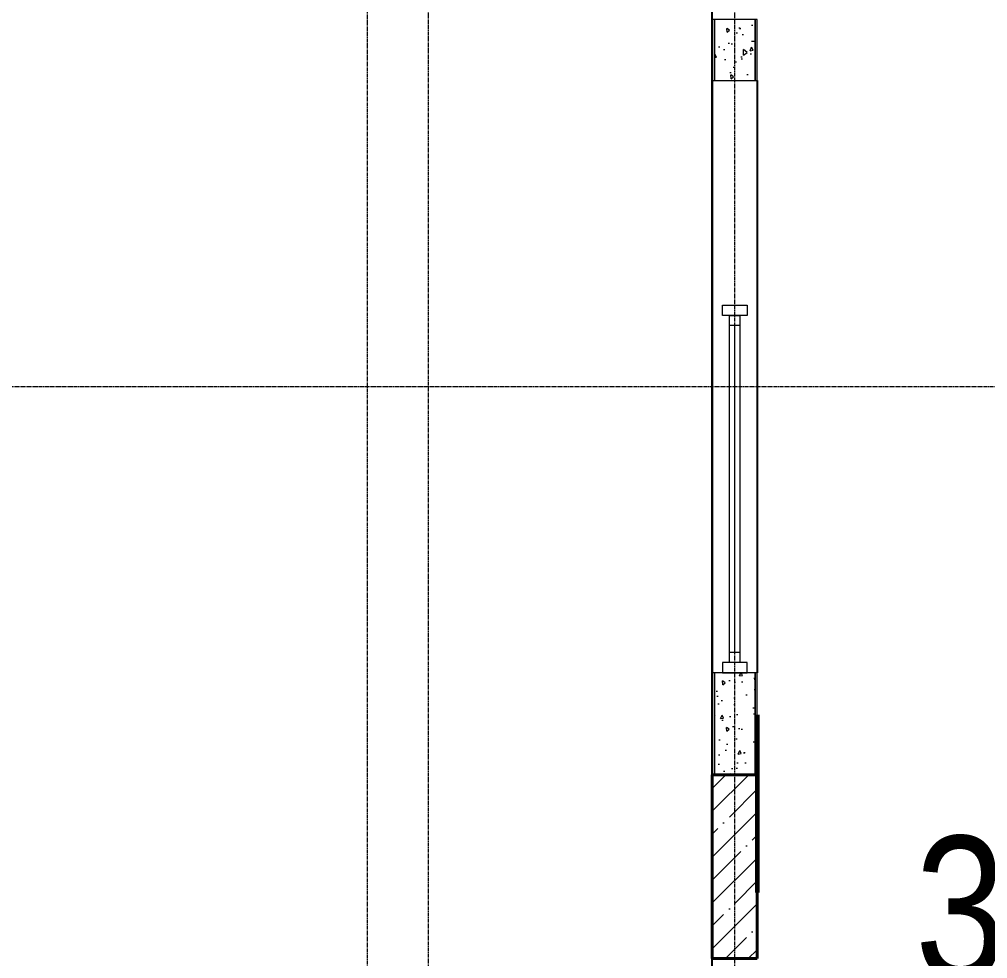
# Model space of a CAD drawing. Header units: millimetres. Extents: x -231292 to 573618, y -153144 to 564035.
# Drawn here: x 13179 to 17922, y -112945 to -108345 of the extents above; entities that cross this region are included whole.
import ezdxf

# ---------------------------------------------------------------- set-up
doc = ezdxf.new("R2010")
doc.units = ezdxf.units.MM
doc.linetypes.add('CENTER2', pattern=[28.575, 19.05, -3.175, 3.175, -3.175])
doc.linetypes.add('HIDDEN2', pattern=[4.7625, 3.175, -1.5875])
doc.layers.get('0').update_dxf_attribs({"color": 250})
for name, color, linetype, lineweight in [('11.10.2) люки', 30, 'Continuous', 60), ('АР_Колонны', 250, 'Continuous', 35), ('АР_Окна', 250, 'Continuous', 5), ('АР_Стены ЖБ', 250, 'Continuous', 35), ('АР_Стены ПЕНОблок', 250, 'Continuous', 20), ('АР_Тонкая', 250, 'Continuous', 5), ('АР_Штриховка', 250, 'Continuous', 0), ('РД_Оси_100', 250, 'Continuous', 0), ('РД_проем_инж перемыч_фахверк', 250, 'Continuous', 18)]:
    doc.layers.add(name, color=color, linetype=linetype, lineweight=lineweight)
doc.layers.add('РД_Витраж_вн', color=250, linetype='Continuous')
doc.layers.add('РД_Проем', color=250, linetype='Continuous', lineweight=0, plot=False)
doc.styles.add('style1', font='ARIALN.TTF')

# ---------------------------------------------------------------- blocks, each defined once
blk = doc.blocks.new('оси_рен')
at = {"layer": 'РД_Оси_100', "color": 251, "linetype": 'CENTER2', "true_color": 0x636466}
blk.add_line((1225207.916, 174613.25), (1189697.958, 174613.25), dxfattribs=at)
for points in [[(1201652.916, 223268.25), (1201652.916, 135558.25)], [(1201952.916, 135558.25), (1201952.916, 223268.25)], [(1203452.916, 135558.25), (1203452.916, 223268.25)]]:
    blk.add_lwpolyline(points, dxfattribs=at)

msp = doc.modelspace()

# ---------------------------------------------------------------- hatches: boundary and pattern name
at = {"layer": 'АР_Штриховка', "linetype": 'Continuous', "lineweight": 0, "true_color": 0x000000}
h = msp.add_hatch(dxfattribs=at)
h.set_pattern_fill('AR-CONC', color=18, angle=-315, style=0)
h.set_pattern_definition([(95, (8883.46, -162345.28), (140.09465, 117.55338), [19.05, -209.55]), (40, (8883.46, -162345.28), (-160.01845, 110.1767), [15.24, -167.6406]), (145.45144, (8895.13, -162335.49), (-19.9238, 227.7301), [16.19, -178.09024]), (91.1842, (8847.54, -162309.36), (221.4102, 161.9534), [28.575, -314.325]), (141.63556, (8866, -162295.87), (-7.0866, 342.8268), [24.285, -267.1356]), (36.18415, (8847.54, -162309.36), (-7.0866, 342.8268), [22.86, -251.4597]), (66, (8874.48, -162300.38), (179.51998, 34.89515), [19.05, -209.55]), (11, (8874.48, -162300.38), (-86.5399, 173.9412), [15.24, -167.64]), (116.45145, (8889.44, -162297.47), (92.98005, 208.83634), [16.19, -178.08994]), (82.5, (8883.46, -162345.28), (-57.60547, 61.97341), [0, -165.608, 0, -170.18, 0, -168.275]), (52.5, (8883.46, -162345.28), (-23.58973, 118.087), [0, -97.028, 0, -161.798, 0, -64.135]), (12.5, (8843.406, -162385.335), (99.92786, 91.826196), [0, -63.5, 0, -198.12, 0, -262.89]), (2.5, (8825.45, -162403.3), (86.7639, 122.7224), [0, -82.55, 0, -131.572, 0, -186.69])])
h.paths.add_polyline_path([(16783.458, -108345.283), (16583.458, -108345.283), (16583.458, -108645.283), (16783.458, -108645.283)], flags=0)
h.paths.add_polyline_path([(16783.458, -111545.283), (16583.458, -111545.283), (16583.458, -112045.283), (16783.458, -112045.283)], flags=0)
at = {"layer": 'АР_Штриховка', "linetype": 'Continuous', "lineweight": 5, "true_color": 0x000000}
h = msp.add_hatch(dxfattribs=at)
h.set_pattern_fill('ANSI35', color=18, scale=25, style=0)
h.set_pattern_definition([(45, (8883.46, -162345.28), (-112.2532, 112.2532), []), (45, (8995.71, -162345.28), (-112.2532, 112.2532), [198.4375, -39.6875, 0, -39.6875])])
h.paths.add_polyline_path([(16573.458, -112945.283), (16793.458, -112945.283), (16793.458, -112045.283), (16573.458, -112045.283)], flags=0)

# ---------------------------------------------------------------- linework, layer by layer
msp.add_lwpolyline([(16573.458, -98570.283), (9003.458, -98570.283), (9003.458, -135535.288), (16573.458, -135535.288)], close=True)
at = {"layer": '11.10.2) люки'}
msp.add_lwpolyline([(16793.458, -111752.05), (16793.458, -112621.083)], dxfattribs=at)
at = {"layer": 'АР_Колонны', "color": 18, "linetype": 'HIDDEN2', "lineweight": 25, "true_color": 0x000000}
for p, q in [((16573.458, -112045.283), (16793.458, -112045.283)), ((16573.458, -112945.283), (16573.458, -112045.283)), ((16793.458, -112045.283), (16793.458, -112945.283)), ((16793.458, -112945.283), (16573.458, -112945.283))]:
    msp.add_line(p, q, dxfattribs=at)
at = {"layer": 'АР_Колонны', "color": 18, "linetype": 'Continuous', "lineweight": 30, "true_color": 0x000000}
for p, q in [((16793.458, -112045.283), (16573.458, -112045.283)), ((16573.458, -112045.283), (16573.458, -112945.283)), ((16793.458, -112945.283), (16793.458, -112045.283)), ((16573.458, -112945.283), (16793.458, -112945.283))]:
    msp.add_line(p, q, dxfattribs=at)
at = {"layer": 'АР_Окна', "color": 18, "linetype": 'Continuous', "lineweight": 5, "true_color": 0x000000}
for p, q in [((16573.458, -111545.283), (16573.458, -109745.283)), ((16793.458, -111545.283), (16793.458, -109745.283)), ((16708.458, -109845.283), (16658.458, -109845.283)), ((16683.458, -111445.283), (16683.458, -109845.283)), ((16708.458, -111445.283), (16658.458, -111445.283))]:
    msp.add_line(p, q, dxfattribs=at)
for points in [[(16623.458, -109795.283), (16623.458, -109745.283), (16743.458, -109745.283), (16743.458, -109795.283)], [(16708.458, -111495.283), (16658.458, -111495.283), (16658.458, -109795.283), (16708.458, -109795.283)], [(16623.458, -111495.283), (16623.458, -111545.283), (16743.458, -111545.283), (16743.458, -111495.283)]]:
    msp.add_lwpolyline(points, close=True, dxfattribs=at)
at = {"layer": 'АР_Стены ЖБ', "color": 18, "linetype": 'Continuous', "lineweight": 40, "true_color": 0x000000}
for p, q in [((16793.458, -112045.283), (16573.458, -112045.283)), ((16573.458, -112045.283), (16573.458, -112945.283)), ((16793.458, -112945.283), (16793.458, -112045.283)), ((16573.458, -112945.283), (16793.458, -112945.283))]:
    msp.add_line(p, q, dxfattribs=at)
at = {"layer": 'АР_Стены ПЕНОблок', "color": 18, "linetype": 'Continuous', "lineweight": 20, "true_color": 0x000000}
for p, q in [((16783.458, -108345.283), (16583.458, -108345.283)), ((16583.458, -108345.283), (16583.458, -108645.283)), ((16783.458, -108645.283), (16783.458, -108345.283)), ((16583.458, -108645.283), (16783.458, -108645.283)), ((16783.458, -111545.283), (16583.458, -111545.283)), ((16583.458, -111545.283), (16583.458, -112045.283)), ((16783.458, -112045.283), (16783.458, -111545.283)), ((16583.458, -112045.283), (16783.458, -112045.283))]:
    msp.add_line(p, q, dxfattribs=at)
at = {"layer": 'АР_Тонкая', "color": 18, "linetype": 'Continuous', "lineweight": 0, "true_color": 0x000000}
for p, q in [((16583.458, -108345.283), (16573.458, -108345.283)), ((16573.458, -108345.283), (16573.458, -108645.283)), ((16583.458, -108645.283), (16583.458, -108345.283)), ((16793.458, -108345.283), (16783.458, -108345.283)), ((16783.458, -108345.283), (16783.458, -108645.283)), ((16793.458, -108645.283), (16793.458, -108345.283)), ((16573.458, -108645.283), (16583.458, -108645.283)), ((16783.458, -108645.283), (16793.458, -108645.283)), ((16583.458, -111545.283), (16573.458, -111545.283)), ((16573.458, -111545.283), (16573.458, -112045.283)), ((16583.458, -112045.283), (16583.458, -111545.283)), ((16793.458, -111545.283), (16783.458, -111545.283)), ((16783.458, -111545.283), (16783.458, -112045.283)), ((16793.458, -112045.283), (16793.458, -111545.283)), ((16573.458, -112045.283), (16583.458, -112045.283)), ((16783.458, -112045.283), (16793.458, -112045.283))]:
    msp.add_line(p, q, dxfattribs=at)
at = {"layer": 'РД_Витраж_вн', "color": 18, "linetype": 'Continuous', "lineweight": 25, "true_color": 0x000000}
for p, q in [((16573.458, -108645.283), (16573.458, -111545.283)), ((16793.458, -108645.283), (16793.458, -111545.283))]:
    msp.add_line(p, q, dxfattribs=at)
at = {"layer": 'РД_Проем', "color": 18, "linetype": 'Continuous', "lineweight": 0, "true_color": 0x000000}
for p, q in [((16573.458, -108645.283), (16573.458, -111545.283)), ((16793.458, -108645.283), (16793.458, -111545.283))]:
    msp.add_line(p, q, dxfattribs=at)
at = {"layer": 'РД_проем_инж перемыч_фахверк', "color": 18, "linetype": 'Continuous', "lineweight": 18, "true_color": 0x000000}
for p, q in [((16573.458, -108645.283), (16573.458, -111545.283)), ((16793.458, -108645.283), (16793.458, -111545.283))]:
    msp.add_line(p, q, dxfattribs=at)

# ---------------------------------------------------------------- block references
at = {"rotation": 359.999868838025}
msp.add_blockref('оси_рен', (-1186769.82, -284755.728), dxfattribs=at)

# ---------------------------------------------------------------- next in the draw order: texts
at = {"layer": '11.10.2) люки', "color": 176, "true_color": 0x00008a, "insert": (17566.115, -112345.283), "char_height": 700, "width": 1668.44707, "attachment_point": 1, "line_spacing_factor": 0.3, "style": 'style1', "bg_fill": 3, "box_fill_scale": 1, "bg_fill_color": 256, "bg_fill_transparency": 0}
msp.add_mtext('\\pxsm1;30х40', dxfattribs=at)

doc.saveas('drawing.dxf')
